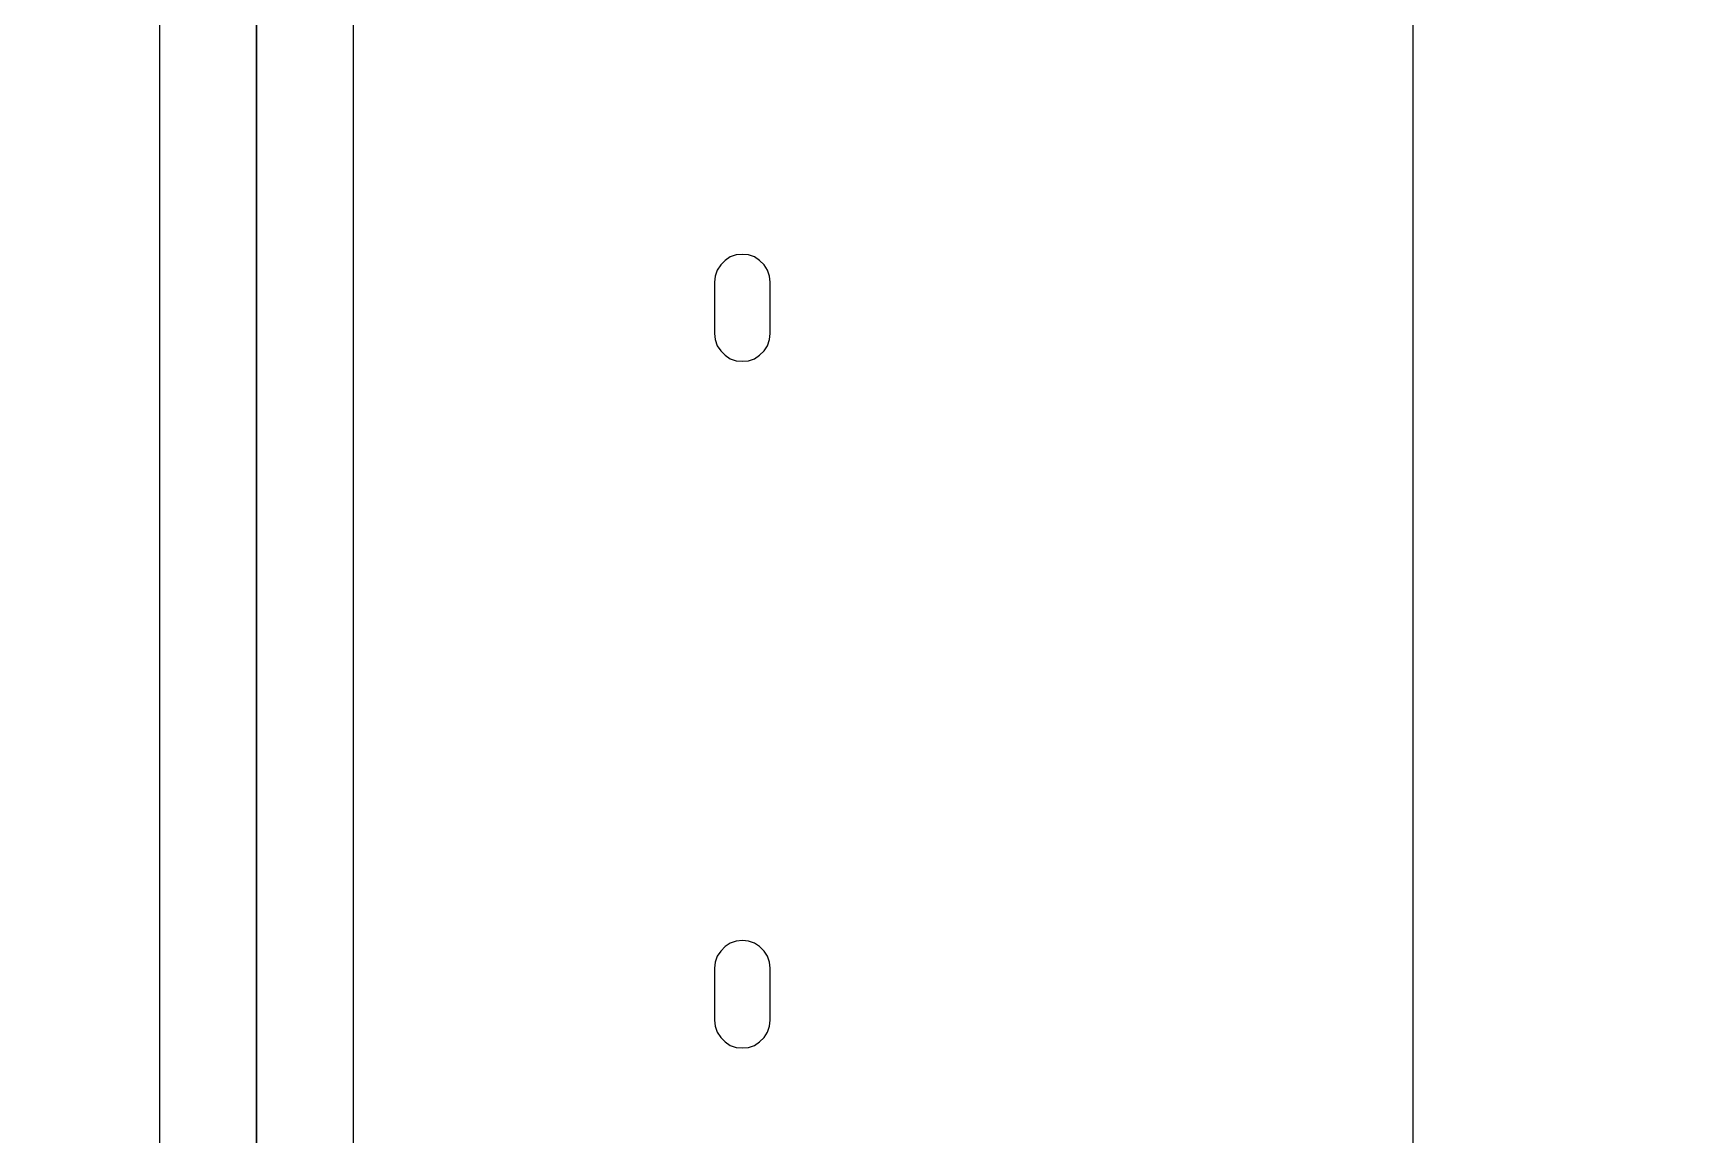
# Model space of a CAD drawing. Header units: millimetres. Extents: x 151130 to 215929, y 2134 to 34533.
# Drawn here: x 163759.1 to 163914.3, y 28584.6 to 28687.2 of the extents above; entities that cross this region are included whole.
import ezdxf

# ---------------------------------------------------------------- set-up
doc = ezdxf.new("R2010")
doc.units = ezdxf.units.MM
doc.layers.add('OH CUBIERTA', color=3, linetype='Continuous')
doc.layers.add('OH!-Furniture', color=7, linetype='Continuous')

# ---------------------------------------------------------------- blocks, each defined once
blk = doc.blocks.new('CUR25.15070')
at = {"layer": 'OH CUBIERTA'}
blk.add_lwpolyline([(0, 0), (0, 700), (1500, 700), (1500, 0)], close=True, dxfattribs=at)
blk = doc.blocks.new('1000 DOBLE')
at = {"layer": 'OH!-Furniture', "color": 2}
blk.add_lwpolyline([(2093.89, 613.22), (1093.89, 613.22), (1093.89, 368.2), (2093.89, 368.2)], close=True, dxfattribs=at)
at = {"layer": 'OH!-Furniture', "color": 2, "flags": 128}
for points in [[(1910.73, 428.13), (1911.3, 428.18), (1911.86, 428.37), (1912.33, 428.69), (1912.75, 429.12), (1913.08, 429.59), (1913.27, 430.15), (1913.32, 430.71), (1913.27, 431.28), (1913.08, 431.84), (1912.75, 432.31), (1912.33, 432.73), (1911.86, 433.06), (1911.3, 433.25), (1910.73, 433.3), (1905.9, 433.3), (1905.33, 433.25), (1904.77, 433.06), (1904.3, 432.73), (1903.88, 432.31), (1903.55, 431.84), (1903.36, 431.28), (1903.31, 430.71), (1903.36, 430.15), (1903.55, 429.59), (1903.88, 429.12), (1904.3, 428.69), (1904.77, 428.37), (1905.33, 428.18), (1905.9, 428.13)], [(1910.73, 433.3), (1905.9, 433.3), (1905.33, 433.25), (1904.77, 433.06), (1904.3, 432.73), (1903.88, 432.31), (1903.55, 431.84), (1903.36, 431.28), (1903.31, 430.71), (1903.36, 430.15), (1903.55, 429.59), (1903.88, 429.12), (1904.3, 428.69), (1904.77, 428.37), (1905.33, 428.18), (1905.9, 428.13), (1910.73, 428.13), (1911.3, 428.18), (1911.86, 428.37), (1912.33, 428.69), (1912.75, 429.12), (1913.08, 429.59), (1913.27, 430.15), (1913.32, 430.71), (1913.27, 431.28), (1913.08, 431.84), (1912.75, 432.31), (1912.33, 432.73), (1911.86, 433.06), (1911.3, 433.25)], [(1974.65, 428.13), (1975.22, 428.18), (1975.78, 428.37), (1976.25, 428.69), (1976.67, 429.12), (1977, 429.59), (1977.19, 430.15), (1977.23, 430.71), (1977.19, 431.28), (1977, 431.84), (1976.67, 432.31), (1976.25, 432.73), (1975.78, 433.06), (1975.22, 433.25), (1974.65, 433.3), (1969.86, 433.3), (1969.3, 433.25), (1968.73, 433.06), (1968.26, 432.73), (1967.84, 432.31), (1967.51, 431.84), (1967.33, 431.28), (1967.28, 430.71), (1967.33, 430.15), (1967.51, 429.59), (1967.84, 429.12), (1968.26, 428.69), (1968.73, 428.37), (1969.3, 428.18), (1969.86, 428.13)], [(1974.65, 433.3), (1969.86, 433.3), (1969.3, 433.25), (1968.73, 433.06), (1968.26, 432.73), (1967.84, 432.31), (1967.51, 431.84), (1967.33, 431.28), (1967.28, 430.71), (1967.33, 430.15), (1967.51, 429.59), (1967.84, 429.12), (1968.26, 428.69), (1968.73, 428.37), (1969.3, 428.18), (1969.86, 428.13), (1974.65, 428.13), (1975.22, 428.18), (1975.78, 428.37), (1976.25, 428.69), (1976.67, 429.12), (1977, 429.59), (1977.19, 430.15), (1977.23, 430.71), (1977.19, 431.28), (1977, 431.84), (1976.67, 432.31), (1976.25, 432.73), (1975.78, 433.06), (1975.22, 433.25)]]:
    blk.add_lwpolyline(points, close=True, dxfattribs=at)
blk = doc.blocks.new('B4')
at = {"color": 5}
blk.add_lwpolyline([(-50, -709), (-1450, -709), (-1450, -691), (-50, -691)], close=True, dxfattribs=at)
at = {"layer": 'OH CUBIERTA'}
for p in [(-1500, -700), (-1500, -1400)]:
    blk.add_blockref('CUR25.15070', p, dxfattribs=at)
at = {"layer": 'OH!-Furniture'}
blk.add_blockref('1000 DOBLE', (-2343.89, -1176), dxfattribs=at)

msp = doc.modelspace()

# ---------------------------------------------------------------- block references
at = {"color": 5, "rotation": 90}
msp.add_blockref('B4', (163079.88, 29033.22), dxfattribs=at)

doc.saveas('drawing.dxf')
